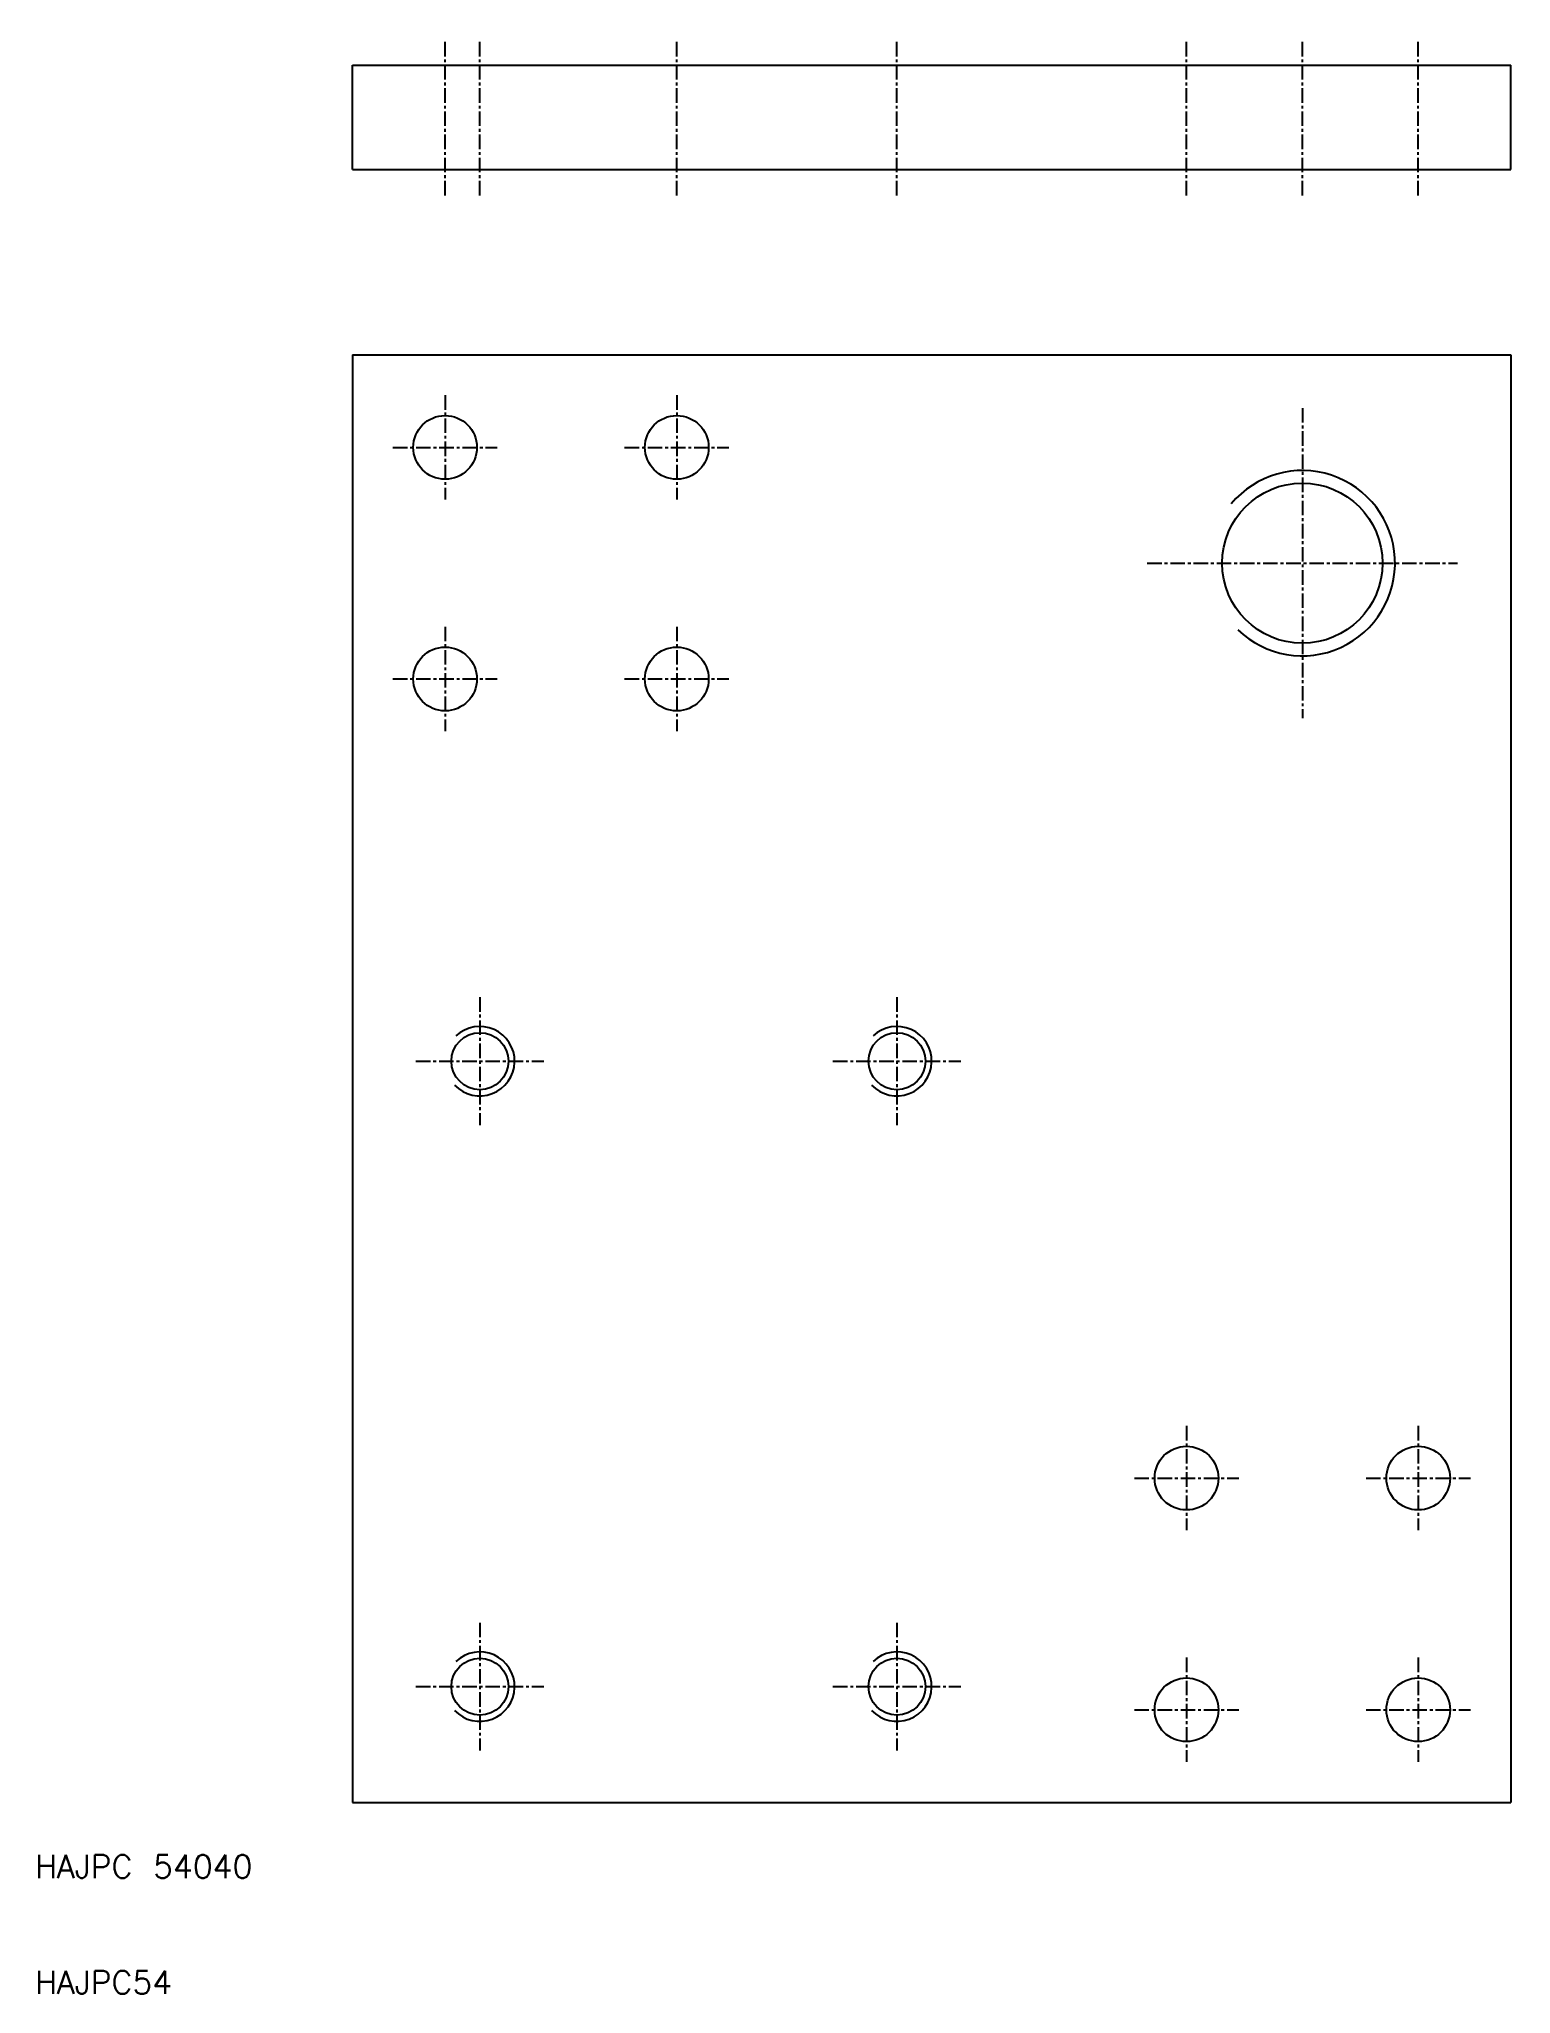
# Model space of a CAD drawing. Extents: x -109 to 18, y -124 to 45.
import ezdxf

# ---------------------------------------------------------------- set-up
doc = ezdxf.new("R2010")
doc.units = 0
doc.linetypes.add('CENTER', pattern=[2, 1.25, -0.25, 0.25, -0.25])
doc.layers.get('0').update_dxf_attribs({"linetype": 'CONTINUOUS'})
doc.layers.add('CENTER', color=1, linetype='CENTER')
doc.styles.get("Standard").update_dxf_attribs({"font": 'txt.shx', "bigfont": 'bigfont.shx'})

msp = doc.modelspace()

# ---------------------------------------------------------------- linework, layer by layer
at = {"color": 7, "linetype": 'CONTINUOUS'}
for p, q in [((-82, 34), (-82, 43)), ((-82, 43), (18, 43)), ((18, 34), (18, 43)), ((-82, 34), (18, 34)), ((-82, 18), (18, 18)), ((-82, 18), (-82, -107)), ((18, 18), (18, -107)), ((-82, -107), (18, -107))]:
    msp.add_line(p, q, dxfattribs=at)
for centre, radius in [((-74, 10), 2.75), ((-54, 10), 2.75), ((0, 0), 6.9175), ((-74, -10), 2.75), ((-54, -10), 2.75), ((-71, -43), 2.4585), ((-35, -43), 2.4585), ((-10, -79), 2.75), ((10, -79), 2.75), ((-71, -97), 2.4585), ((-35, -97), 2.4585), ((-10, -99), 2.75), ((10, -99), 2.75)]:
    msp.add_circle(centre, radius, dxfattribs=at)
at = {"color": 3, "linetype": 'CONTINUOUS'}
for centre, radius, start, end in [((0, 0), 8, 225.956408, 140.199333), ((-71, -43), 3, 223.394307, 133.394307), ((-35, -43), 3, 223.394307, 133.394307), ((-71, -97), 3, 223.394307, 133.394307), ((-35, -97), 3, 223.394307, 133.394307)]:
    msp.add_arc(centre, radius, start, end, dxfattribs=at)
at = {"layer": 'CENTER', "color": 1, "linetype": 'CENTER'}
for p, q in [((-74, 31.75), (-74, 45.25)), ((-71, 31.75), (-71, 45.25)), ((-54, 31.75), (-54, 45.25)), ((-35, 31.75), (-35, 45.25)), ((-10, 31.75), (-10, 45.25)), ((0, 31.75), (0, 45.25)), ((10, 31.75), (10, 45.25)), ((-74, 14.502186), (-74, 5.497814)), ((-54, 14.502186), (-54, 5.497814)), ((0, 13.391319), (0, -13.391319)), ((0, 13.391319), (0, -13.391319)), ((-78.502186, 10), (-69.497814, 10)), ((-58.502186, 10), (-49.497814, 10)), ((-13.391319, 0), (13.391319, 0)), ((-74, -5.497814), (-74, -14.502186)), ((-54, -5.497814), (-54, -14.502186)), ((-78.502186, -10), (-69.497814, -10)), ((-58.502186, -10), (-49.497814, -10)), ((-71, -37.482507), (-71, -48.517493)), ((-35, -37.482507), (-35, -48.517493)), ((-76.517493, -43), (-65.482507, -43)), ((-40.517493, -43), (-29.482507, -43)), ((-10, -74.497814), (-10, -83.502186)), ((10, -74.497814), (10, -83.502186)), ((-14.502186, -79), (-5.497814, -79)), ((5.497814, -79), (14.502186, -79)), ((-71, -91.482507), (-71, -102.517493)), ((-35, -91.482507), (-35, -102.517493)), ((-10, -94.497814), (-10, -103.502186)), ((10, -94.497814), (10, -103.502186)), ((-76.517493, -97), (-65.482507, -97)), ((-40.517493, -97), (-29.482507, -97)), ((-14.502186, -99), (-5.497814, -99)), ((5.497814, -99), (14.502186, -99))]:
    msp.add_line(p, q, dxfattribs=at)

# ---------------------------------------------------------------- texts
at = {"color": 7, "linetype": 'CONTINUOUS'}
for s, p in [('HAJPC 54040', (-109.389794, -113.53212)), ('HAJPC54', (-109.389794, -123.53212))]:
    msp.add_text(s, height=2, dxfattribs=at).set_placement(p)

doc.saveas('drawing.dxf')
